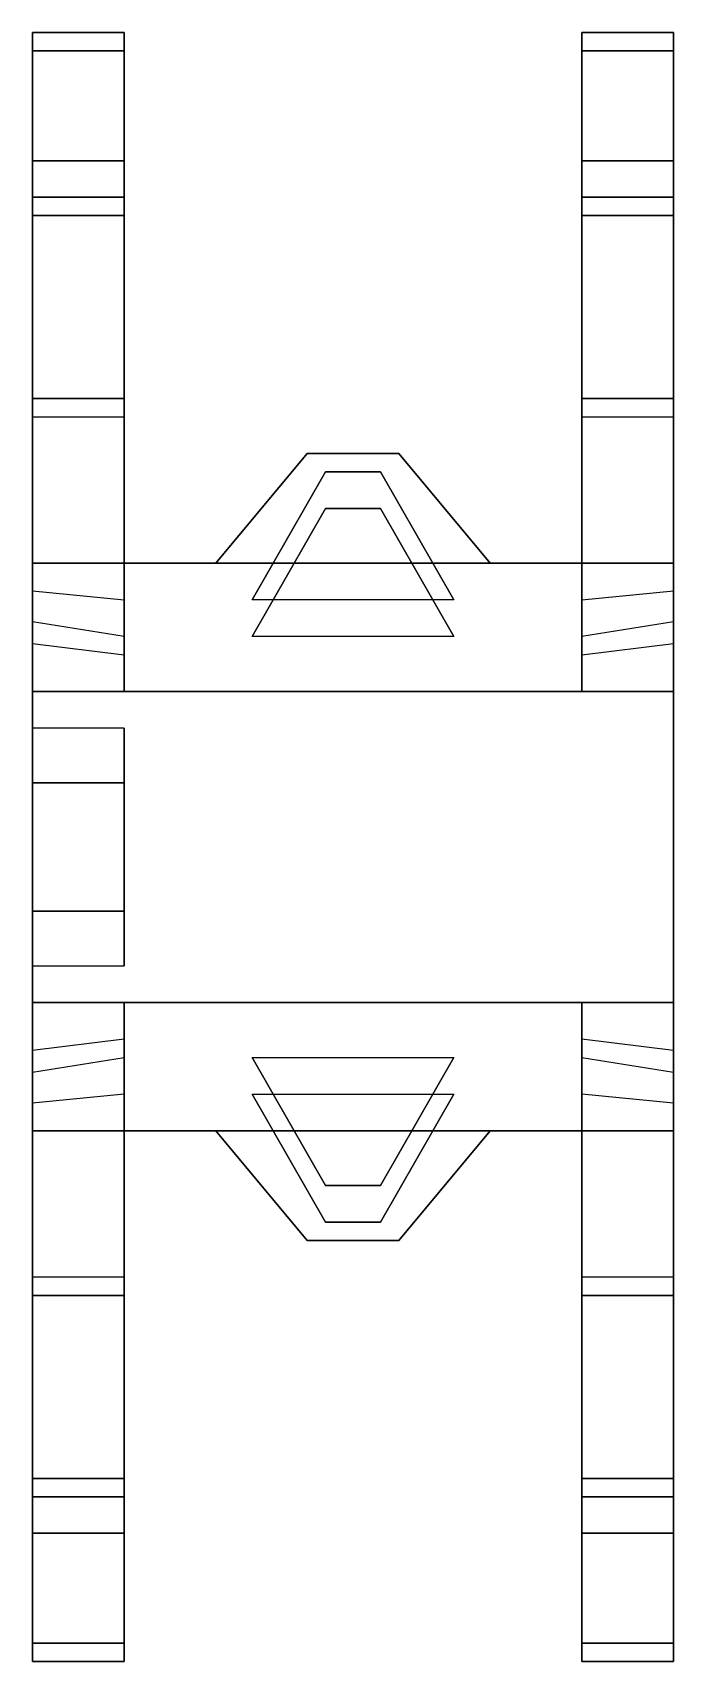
# Model space of a CAD drawing. Extents: x -1.2 to 1.2, y -0.45 to 0.44.
# Drawn here: x -1.2 to -0.85, y -0.45 to 0.44 of the extents above.
import ezdxf

# ---------------------------------------------------------------- set-up
doc = ezdxf.new("R2010")
doc.units = 0
doc.layers.add('SUSPENSION', color=5, linetype='CONTINUOUS')

msp = doc.modelspace()

# ---------------------------------------------------------------- linework, layer by layer
at = {"layer": 'SUSPENSION'}
for points in [[(-1.15, 0.44, 0.39), (-1.15, 0.43, 0.28), (-1.2, 0.43, 0.28), (-1.2, 0.44, 0.39)], [(-1.2, 0.43, 0.28), (-1.2, 0.08, 0.37), (-1.2, 0.10616, 0.47837), (-1.2, 0.44, 0.39)], [(-1.2, 0.44, 0.39), (-1.2, 0.10616, 0.47837), (-1.15, 0.1, 0.48), (-1.15, 0.44, 0.39)], [(-1.15, 0.1, 0.48), (-1.15, 0.08, 0.37), (-1.15, 0.43, 0.28), (-1.15, 0.44, 0.39)], [(-0.9, 0.43, 0.28), (-0.9, 0.08, 0.37), (-0.9, 0.1, 0.48), (-0.9, 0.44, 0.39)], [(-0.85, 0.44, 0.39), (-0.85, 0.43, 0.28), (-0.9, 0.43, 0.28), (-0.9, 0.44, 0.39)], [(-0.9, 0.44, 0.39), (-0.9, 0.1, 0.48), (-0.85, 0.10616, 0.47837), (-0.85, 0.44, 0.39)], [(-0.85, 0.10616, 0.47837), (-0.85, 0.08, 0.37), (-0.85, 0.43, 0.28), (-0.85, 0.44, 0.39)], [(-1.15, 0.43, 0.28), (-1.15, 0.08, 0.37), (-1.2, 0.08, 0.37), (-1.2, 0.43, 0.28)], [(-0.85, 0.43, 0.28), (-0.85, 0.08, 0.37), (-0.9, 0.08, 0.37), (-0.9, 0.43, 0.28)], [(-1.2, 0.37, 0.46), (-1.2, 0.24, 0.5), (-1.15, 0.24, 0.5), (-1.15, 0.37, 0.46)], [(-1.2, 0.37, 0.4), (-1.2, 0.23, 0.44), (-1.2, 0.24, 0.5), (-1.2, 0.37, 0.46)], [(-1.15, 0.37, 0.46), (-1.15, 0.37, 0.4), (-1.2, 0.37, 0.4), (-1.2, 0.37, 0.46)], [(-1.15, 0.24, 0.5), (-1.15, 0.23, 0.44), (-1.15, 0.37, 0.4), (-1.15, 0.37, 0.46)], [(-0.85, 0.37, 0.46), (-0.85, 0.37, 0.4), (-0.9, 0.37, 0.4), (-0.9, 0.37, 0.46)], [(-0.9, 0.37, 0.4), (-0.9, 0.23, 0.44), (-0.9, 0.24, 0.5), (-0.9, 0.37, 0.46)], [(-0.9, 0.37, 0.46), (-0.9, 0.24, 0.5), (-0.85, 0.24, 0.5), (-0.85, 0.37, 0.46)], [(-0.85, 0.24, 0.5), (-0.85, 0.23, 0.44), (-0.85, 0.37, 0.4), (-0.85, 0.37, 0.46)], [(-1.15, 0.34, 0.5), (-1.15, 0.35, 0.46), (-1.2, 0.35, 0.46), (-1.2, 0.34, 0.5)], [(-1.15, 0.35, 0.46), (-1.15, 0.11, 0.53), (-1.2, 0.11805, 0.52765), (-1.2, 0.35, 0.46)], [(-1.2, 0.35, 0.46), (-1.2, 0.11805, 0.52765), (-1.2, 0.13495, 0.59764), (-1.2, 0.34, 0.5)], [(-1.15, 0.13, 0.6), (-1.15, 0.11, 0.53), (-1.15, 0.35, 0.46), (-1.15, 0.34, 0.5)], [(-0.9, 0.35, 0.46), (-0.9, 0.11, 0.53), (-0.9, 0.13, 0.6), (-0.9, 0.34, 0.5)], [(-0.85, 0.34, 0.5), (-0.85, 0.35, 0.46), (-0.9, 0.35, 0.46), (-0.9, 0.34, 0.5)], [(-0.85, 0.35, 0.46), (-0.85, 0.11805, 0.52765), (-0.9, 0.11, 0.53), (-0.9, 0.35, 0.46)], [(-0.85, 0.13495, 0.59764), (-0.85, 0.11805, 0.52765), (-0.85, 0.35, 0.46), (-0.85, 0.34, 0.5)], [(-1.2, 0.34, 0.5), (-1.2, 0.13495, 0.59764), (-1.15, 0.13, 0.6), (-1.15, 0.34, 0.5)], [(-0.9, 0.34, 0.5), (-0.9, 0.13, 0.6), (-0.85, 0.13495, 0.59764), (-0.85, 0.34, 0.5)], [(-1.2, 0.24, 0.5), (-1.2, 0.23, 0.44), (-1.15, 0.23, 0.44), (-1.15, 0.24, 0.5)], [(-0.9, 0.24, 0.5), (-0.9, 0.23, 0.44), (-0.85, 0.23, 0.44), (-0.85, 0.24, 0.5)], [(-1.05, 0.21, 0.67), (-1.1, 0.15, 0.67), (-1.1, 0.15, 0.76), (-1.05, 0.21, 0.76)], [(-1, 0.21, 0.67), (-0.95, 0.15, 0.67), (-1.1, 0.15, 0.67), (-1.05, 0.21, 0.67)], [(-1.05, 0.21, 0.76), (-1.1, 0.15, 0.76), (-0.95, 0.15, 0.76), (-1, 0.21, 0.76)], [(-1, 0.21, 0.76), (-1, 0.21, 0.67), (-1.05, 0.21, 0.67), (-1.05, 0.21, 0.76)], [(-0.95, 0.15, 0.76), (-0.95, 0.15, 0.67), (-1, 0.21, 0.67), (-1, 0.21, 0.76)], [(-1.04, 0.2, 0.61), (-1.08, 0.13, 0.61), (-1.08, 0.13, 0.67), (-1.04, 0.2, 0.67)], [(-1.01, 0.2, 0.61), (-0.97, 0.13, 0.61), (-1.08, 0.13, 0.61), (-1.04, 0.2, 0.61)], [(-1.01, 0.2, 0.67), (-1.01, 0.2, 0.61), (-1.04, 0.2, 0.61), (-1.04, 0.2, 0.67)], [(-0.97, 0.13, 0.67), (-0.97, 0.13, 0.61), (-1.01, 0.2, 0.61), (-1.01, 0.2, 0.67)], [(-1.04, 0.18, 0.54), (-1.08, 0.11, 0.54), (-1.08, 0.11, 0.61), (-1.04, 0.18, 0.61)], [(-1.01, 0.18, 0.54), (-0.97, 0.11, 0.54), (-1.08, 0.11, 0.54), (-1.04, 0.18, 0.54)], [(-1.01, 0.18, 0.61), (-1.01, 0.18, 0.54), (-1.04, 0.18, 0.54), (-1.04, 0.18, 0.61)], [(-0.97, 0.11, 0.61), (-0.97, 0.11, 0.54), (-1.01, 0.18, 0.54), (-1.01, 0.18, 0.61)], [(-0.85, 0.15, 0.77), (-0.85, 0.15, 0.66), (-1.2, 0.15, 0.66), (-1.2, 0.15, 0.77)], [(-1.2, 0.15, 0.66), (-1.2, -0.16, 0.66), (-1.2, -0.16, 0.77), (-1.2, 0.15, 0.77)], [(-0.85, 0.15, 0.66), (-0.85, 0.08, 0.37), (-1.2, 0.08, 0.37), (-1.2, 0.15, 0.66)], [(-1.2, 0.08, 0.37), (-1.2, -0.09, 0.37), (-1.2, -0.16, 0.66), (-1.2, 0.15, 0.66)], [(-1.2, 0.15, 0.77), (-1.2, -0.16, 0.77), (-0.85, -0.16, 0.77), (-0.85, 0.15, 0.77)], [(-0.85, -0.16, 0.77), (-0.85, -0.16, 0.66), (-0.85, 0.15, 0.66), (-0.85, 0.15, 0.77)], [(-0.85, -0.16, 0.66), (-0.85, -0.09, 0.37), (-0.85, 0.08, 0.37), (-0.85, 0.15, 0.66)], [(-0.85, 0.08, 0.37), (-0.85, -0.09, 0.37), (-1.2, -0.09, 0.37), (-1.2, 0.08, 0.37)], [(-1.15, 0.03, 0.93), (-1.15, 0.06, 0.77), (-1.2, 0.06, 0.77), (-1.2, 0.03, 0.93)], [(-1.2, 0.06, 0.77), (-1.2, -0.07, 0.77), (-1.2, -0.04, 0.93), (-1.2, 0.03, 0.93)], [(-1.15, -0.04, 0.93), (-1.15, -0.07, 0.77), (-1.15, 0.06, 0.77), (-1.15, 0.03, 0.93)], [(-1.2, 0.03, 0.93), (-1.2, -0.04, 0.93), (-1.15, -0.04, 0.93), (-1.15, 0.03, 0.93)], [(-1.2, -0.04, 0.93), (-1.2, -0.07, 0.77), (-1.15, -0.07, 0.77), (-1.15, -0.04, 0.93)], [(-1.2, -0.44, 0.28), (-1.2, -0.09, 0.37), (-1.15, -0.09, 0.37), (-1.15, -0.44, 0.28)], [(-1.2, -0.11616, 0.47837), (-1.2, -0.09, 0.37), (-1.2, -0.44, 0.28), (-1.2, -0.45, 0.39)], [(-1.2, -0.16, 0.66), (-1.2, -0.09, 0.37), (-0.85, -0.09, 0.37), (-0.85, -0.16, 0.66)], [(-1.15, -0.44, 0.28), (-1.15, -0.09, 0.37), (-1.15, -0.11, 0.48), (-1.15, -0.45, 0.39)], [(-0.9, -0.11, 0.48), (-0.9, -0.09, 0.37), (-0.9, -0.44, 0.28), (-0.9, -0.45, 0.39)], [(-0.9, -0.44, 0.28), (-0.9, -0.09, 0.37), (-0.85, -0.09, 0.37), (-0.85, -0.44, 0.28)], [(-0.85, -0.44, 0.28), (-0.85, -0.09, 0.37), (-0.85, -0.11616, 0.47837), (-0.85, -0.45, 0.39)], [(-1.15, -0.45, 0.39), (-1.15, -0.11, 0.48), (-1.2, -0.11616, 0.47837), (-1.2, -0.45, 0.39)], [(-0.85, -0.45, 0.39), (-0.85, -0.11616, 0.47837), (-0.9, -0.11, 0.48), (-0.9, -0.45, 0.39)], [(-1.2, -0.36, 0.46), (-1.2, -0.12805, 0.52765), (-1.15, -0.12, 0.53), (-1.15, -0.36, 0.46)], [(-1.15, -0.36, 0.46), (-1.15, -0.12, 0.53), (-1.15, -0.14, 0.6), (-1.15, -0.35, 0.5)], [(-1.08, -0.12, 0.61), (-1.08, -0.12, 0.54), (-1.04, -0.19, 0.54), (-1.04, -0.19, 0.61)], [(-1.04, -0.19, 0.54), (-1.08, -0.12, 0.54), (-0.97, -0.12, 0.54), (-1.01, -0.19, 0.54)], [(-1.01, -0.19, 0.54), (-0.97, -0.12, 0.54), (-0.97, -0.12, 0.61), (-1.01, -0.19, 0.61)], [(-0.9, -0.14, 0.6), (-0.9, -0.12, 0.53), (-0.9, -0.36, 0.46), (-0.9, -0.35, 0.5)], [(-0.9, -0.36, 0.46), (-0.9, -0.12, 0.53), (-0.85, -0.12805, 0.52765), (-0.85, -0.36, 0.46)], [(-1.2, -0.14495, 0.59764), (-1.2, -0.12805, 0.52765), (-1.2, -0.36, 0.46), (-1.2, -0.35, 0.5)], [(-0.85, -0.36, 0.46), (-0.85, -0.12805, 0.52765), (-0.85, -0.14495, 0.59764), (-0.85, -0.35, 0.5)], [(-1.15, -0.35, 0.5), (-1.15, -0.14, 0.6), (-1.2, -0.14495, 0.59764), (-1.2, -0.35, 0.5)], [(-1.08, -0.14, 0.67), (-1.08, -0.14, 0.61), (-1.04, -0.21, 0.61), (-1.04, -0.21, 0.67)], [(-1.04, -0.21, 0.61), (-1.08, -0.14, 0.61), (-0.97, -0.14, 0.61), (-1.01, -0.21, 0.61)], [(-1.01, -0.21, 0.61), (-0.97, -0.14, 0.61), (-0.97, -0.14, 0.67), (-1.01, -0.21, 0.67)], [(-0.85, -0.35, 0.5), (-0.85, -0.14495, 0.59764), (-0.9, -0.14, 0.6), (-0.9, -0.35, 0.5)], [(-1.2, -0.16, 0.77), (-1.2, -0.16, 0.66), (-0.85, -0.16, 0.66), (-0.85, -0.16, 0.77)], [(-1.1, -0.16, 0.76), (-1.1, -0.16, 0.67), (-1.05, -0.22, 0.67), (-1.05, -0.22, 0.76)], [(-1.05, -0.22, 0.67), (-1.1, -0.16, 0.67), (-0.95, -0.16, 0.67), (-1, -0.22, 0.67)], [(-1, -0.22, 0.76), (-0.95, -0.16, 0.76), (-1.1, -0.16, 0.76), (-1.05, -0.22, 0.76)], [(-1, -0.22, 0.67), (-0.95, -0.16, 0.67), (-0.95, -0.16, 0.76), (-1, -0.22, 0.76)], [(-1.04, -0.19, 0.61), (-1.04, -0.19, 0.54), (-1.01, -0.19, 0.54), (-1.01, -0.19, 0.61)], [(-1.04, -0.21, 0.67), (-1.04, -0.21, 0.61), (-1.01, -0.21, 0.61), (-1.01, -0.21, 0.67)], [(-1.05, -0.22, 0.76), (-1.05, -0.22, 0.67), (-1, -0.22, 0.67), (-1, -0.22, 0.76)], [(-1.2, -0.25, 0.5), (-1.2, -0.24, 0.44), (-1.2, -0.38, 0.4), (-1.2, -0.38, 0.46)], [(-1.15, -0.25, 0.5), (-1.15, -0.24, 0.44), (-1.2, -0.24, 0.44), (-1.2, -0.25, 0.5)], [(-1.15, -0.38, 0.4), (-1.15, -0.24, 0.44), (-1.15, -0.25, 0.5), (-1.15, -0.38, 0.46)], [(-0.9, -0.25, 0.5), (-0.9, -0.24, 0.44), (-0.9, -0.38, 0.4), (-0.9, -0.38, 0.46)], [(-0.85, -0.25, 0.5), (-0.85, -0.24, 0.44), (-0.9, -0.24, 0.44), (-0.9, -0.25, 0.5)], [(-0.85, -0.38, 0.4), (-0.85, -0.24, 0.44), (-0.85, -0.25, 0.5), (-0.85, -0.38, 0.46)], [(-1.15, -0.38, 0.46), (-1.15, -0.25, 0.5), (-1.2, -0.25, 0.5), (-1.2, -0.38, 0.46)], [(-0.85, -0.38, 0.46), (-0.85, -0.25, 0.5), (-0.9, -0.25, 0.5), (-0.9, -0.38, 0.46)], [(-1.2, -0.35, 0.5), (-1.2, -0.36, 0.46), (-1.15, -0.36, 0.46), (-1.15, -0.35, 0.5)], [(-0.9, -0.35, 0.5), (-0.9, -0.36, 0.46), (-0.85, -0.36, 0.46), (-0.85, -0.35, 0.5)], [(-1.2, -0.38, 0.46), (-1.2, -0.38, 0.4), (-1.15, -0.38, 0.4), (-1.15, -0.38, 0.46)], [(-0.9, -0.38, 0.46), (-0.9, -0.38, 0.4), (-0.85, -0.38, 0.4), (-0.85, -0.38, 0.46)], [(-1.2, -0.45, 0.39), (-1.2, -0.44, 0.28), (-1.15, -0.44, 0.28), (-1.15, -0.45, 0.39)], [(-0.9, -0.45, 0.39), (-0.9, -0.44, 0.28), (-0.85, -0.44, 0.28), (-0.85, -0.45, 0.39)]]:
    msp.add_3dface(points, dxfattribs=at)

doc.saveas('drawing.dxf')
